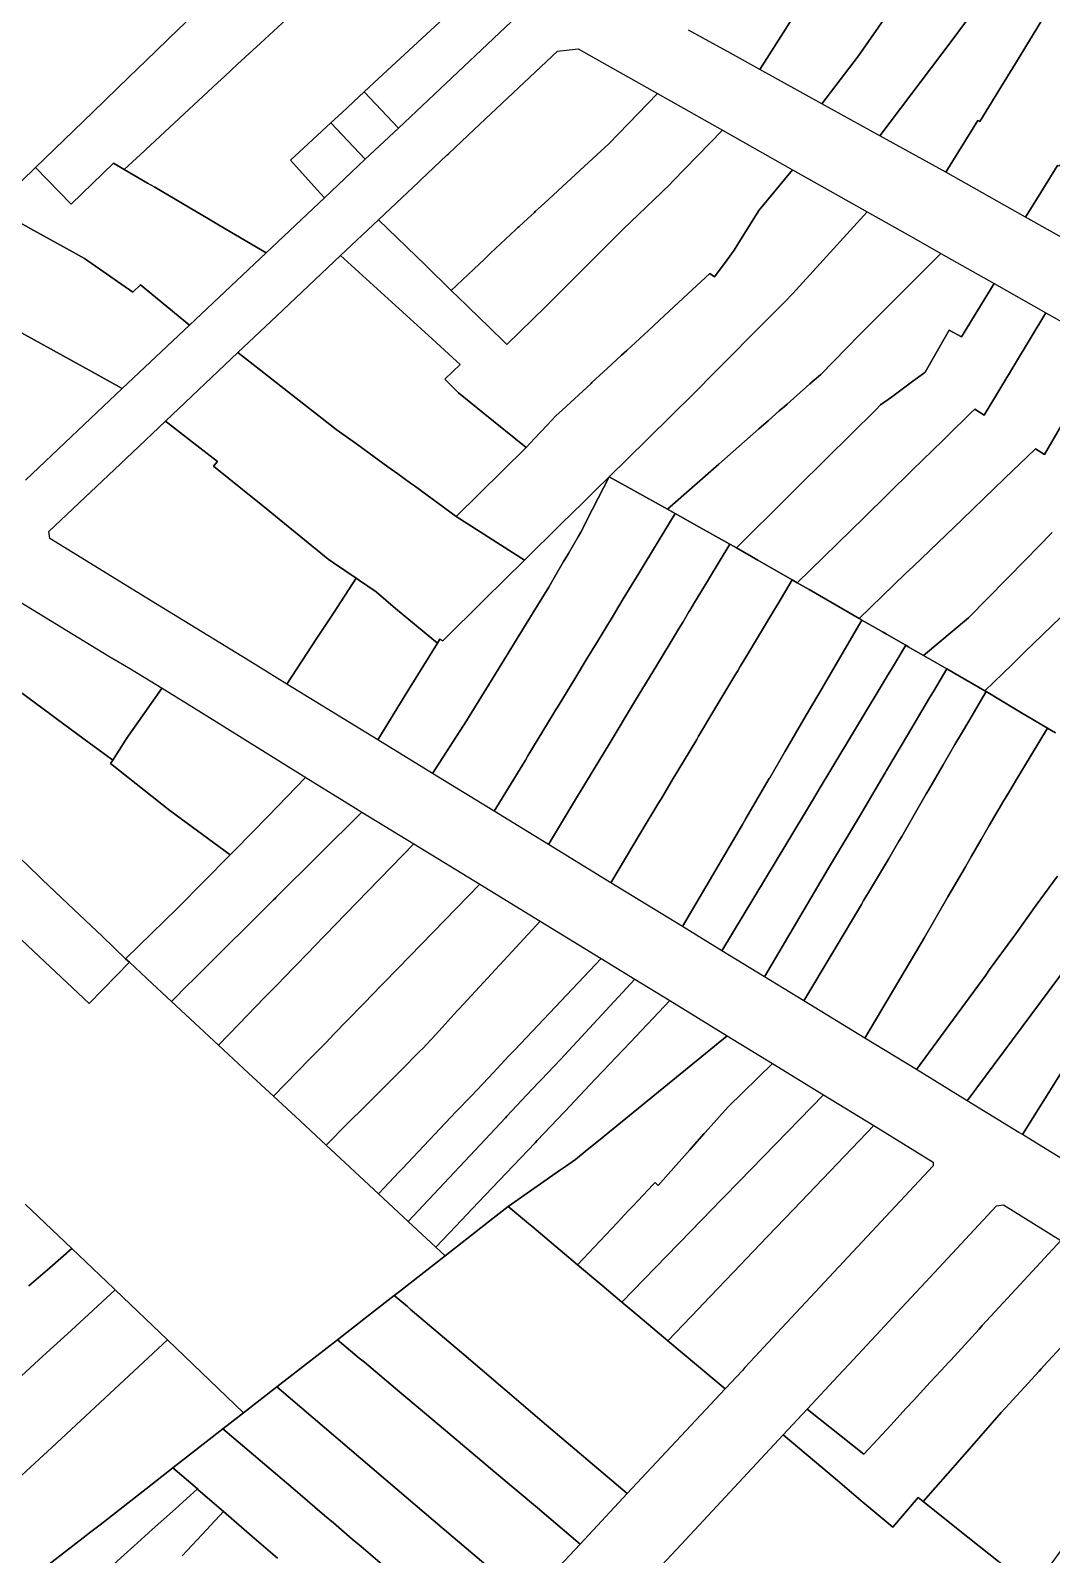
# Model space of a CAD drawing. Header units: metres. Extents: x 3 to 1005126, y 39 to 4383651.
# Drawn here: x 490393.6 to 490477.9, y 4371099.3 to 4371225.2 of the extents above; entities that cross this region are included whole.
import ezdxf

# ---------------------------------------------------------------- set-up
doc = ezdxf.new("R2010")
doc.units = ezdxf.units.M
doc.header["$MEASUREMENT"] = 0
doc.layers.add('TM_Llucmajor', color=7, linetype='Continuous')

msp = doc.modelspace()

# ---------------------------------------------------------------- linework, layer by layer
at = {"layer": 'TM_Llucmajor', "linetype": 'Continuous', "flags": 128}
for points in [[(490400.43, 4371214.26), (490396.94, 4371210.86), (490393.99, 4371213.9), (490398.72, 4371218.48), (490401.73, 4371221.39), (490403.1, 4371222.71), (490405.81, 4371225.34), (490406.23, 4371225.74), (490408.04, 4371227.49), (490409.36, 4371228.77), (490410.47, 4371229.84), (490417.03, 4371236.18), (490422.25, 4371233.17), (490418.09, 4371229.31), (490416.29, 4371227.64), (490414.35, 4371225.83), (490412.57, 4371224.18), (490410.68, 4371222.43), (490409.59, 4371221.42), (490409.06, 4371220.93), (490404.67, 4371216.85), (490402.65, 4371214.97), (490401.32, 4371213.74), (490400.43, 4371214.26)], [(490463.74, 4371216.52), (490458.94, 4371219.17), (490461.97, 4371223.12), (490464.43, 4371226.69), (490464.77, 4371227.18), (490464.96, 4371227.45), (490467.13, 4371230.43), (490468.88, 4371232.83), (490468.94, 4371232.91), (490469.16, 4371233.24), (490469.47, 4371233.69), (490470.44, 4371235.09), (490474.98, 4371231.57), (490473.58, 4371229.66), (490471.88, 4371227.36), (490471.74, 4371227.17), (490469.71, 4371224.42), (490463.74, 4371216.52)], [(490423.96, 4371217.16), (490421.14, 4371220.15), (490422.33, 4371221.25), (490430.22, 4371228.58), (490433.85, 4371226.49), (490433.77, 4371226.41), (490423.96, 4371217.16)], [(490475.77, 4371209.81), (490469.19, 4371213.51), (490471.81, 4371217.79), (490471.99, 4371217.7), (490474.53, 4371221.85), (490474.63, 4371222.01), (490476.4, 4371224.89), (490478.03, 4371227.58), (490479.31, 4371226.94), (490479.73, 4371226.73), (490482.86, 4371225.17), (490484.26, 4371224.47), (490484.34, 4371224.41), (490485.01, 4371223.91), (490484.18, 4371222.62), (490483.19, 4371221.07), (490483.15, 4371221.01), (490482.86, 4371220.57), (490481.73, 4371218.86), (490481.3, 4371218.21), (490478.53, 4371214), (490478.41, 4371214.06), (490477.03, 4371211.83), (490475.77, 4371209.81)], [(490428.33, 4371203.74), (490426.19, 4371205.82), (490422.32, 4371209.58), (490424.26, 4371211.41), (490425.61, 4371212.68), (490425.82, 4371212.87), (490427.97, 4371214.91), (490428.14, 4371215.07), (490430.22, 4371217.04), (490437.11, 4371223.53), (490438.8, 4371223.72), (490445.36, 4371220.02), (490441.34, 4371215.86), (490439.7, 4371214.35), (490436.02, 4371210.96), (490435.26, 4371210.26), (490435.19, 4371210.19), (490434.65, 4371209.7), (490434.29, 4371209.36), (490433.91, 4371209.01), (490433.84, 4371208.95), (490433.71, 4371208.83), (490433.63, 4371208.76), (490431.58, 4371206.82), (490431.04, 4371206.3), (490430.65, 4371205.93), (490430.2, 4371205.51), (490428.33, 4371203.74)], [(490421.23, 4371214.58), (490418.39, 4371217.59), (490419.33, 4371218.46), (490421.14, 4371220.15), (490423.96, 4371217.16), (490421.23, 4371214.58)], [(490429.59, 4371202.52), (490428.33, 4371203.74), (490430.2, 4371205.51), (490430.65, 4371205.93), (490431.04, 4371206.3), (490431.58, 4371206.82), (490433.63, 4371208.76), (490433.71, 4371208.83), (490433.84, 4371208.95), (490433.91, 4371209.01), (490434.29, 4371209.36), (490434.65, 4371209.7), (490435.19, 4371210.19), (490435.26, 4371210.26), (490436.02, 4371210.96), (490439.7, 4371214.35), (490441.34, 4371215.86), (490445.36, 4371220.02), (490450.72, 4371216.99), (490446.6, 4371212.74), (490446.37, 4371212.5), (490445.71, 4371211.87), (490442.49, 4371208.78), (490440.68, 4371206.96), (490439.85, 4371206.13), (490439.7, 4371205.98), (490439.45, 4371205.73), (490437.45, 4371203.73), (490436.1, 4371202.38), (490432.92, 4371199.28), (490431.29, 4371200.87), (490430.79, 4371201.35), (490429.59, 4371202.52)], [(490417.85, 4371211.4), (490417.24, 4371212.07), (490415.06, 4371214.5), (490416.52, 4371215.85), (490418.39, 4371217.59), (490421.23, 4371214.58), (490417.85, 4371211.4)], [(490426.75, 4371199.74), (490419.19, 4371206.63), (490422.32, 4371209.58), (490426.19, 4371205.82), (490428.33, 4371203.74), (490429.59, 4371202.52), (490430.79, 4371201.35), (490431.29, 4371200.87), (490432.92, 4371199.28), (490436.1, 4371202.38), (490437.45, 4371203.73), (490439.45, 4371205.73), (490439.7, 4371205.98), (490439.85, 4371206.13), (490440.68, 4371206.96), (490442.49, 4371208.78), (490445.71, 4371211.87), (490446.37, 4371212.5), (490446.6, 4371212.74), (490450.72, 4371216.99), (490456.51, 4371213.72), (490453.72, 4371210.34), (490452.01, 4371207.56), (490451.7, 4371207.06), (490451.11, 4371206.26), (490450.07, 4371204.86), (490449.68, 4371205.15), (490447.87, 4371203.47), (490445.94, 4371201.68), (490444.61, 4371200.44), (490442.82, 4371198.78), (490442.39, 4371198.38), (490441.17, 4371197.26), (490440.91, 4371197.02), (490439.95, 4371196.13), (490439.88, 4371196.06), (490437.49, 4371193.85), (490436.96, 4371193.37), (490436.25, 4371192.61), (490435.23, 4371191.52), (490434.51, 4371190.75), (490430.97, 4371193.62), (490428.92, 4371195.29), (490428.34, 4371195.87), (490427.8, 4371196.41), (490429.06, 4371197.63), (490428.45, 4371198.18), (490426.75, 4371199.74)], [(490393.85, 4371208.69), (490390.51, 4371210.53), (490393.99, 4371213.9), (490396.94, 4371210.86), (490400.43, 4371214.26), (490401.32, 4371213.74), (490403.23, 4371212.62), (490403.83, 4371212.27), (490408.41, 4371209.58), (490409.25, 4371209.09), (490413.04, 4371206.86), (490406.7, 4371200.88), (490402.67, 4371204.2), (490402.02, 4371203.59), (490398.03, 4371206.39), (490397.09, 4371206.91), (490393.85, 4371208.69)], [(490439.88, 4371196.06), (490439.95, 4371196.13), (490440.91, 4371197.02), (490441.17, 4371197.26), (490442.39, 4371198.38), (490442.82, 4371198.78), (490444.61, 4371200.44), (490445.94, 4371201.68), (490447.87, 4371203.47), (490449.68, 4371205.15), (490450.07, 4371204.86), (490451.11, 4371206.26), (490451.7, 4371207.06), (490452.01, 4371207.56), (490453.72, 4371210.34), (490456.51, 4371213.72), (490462.68, 4371210.23), (490456.54, 4371203.48), (490456.37, 4371203.31), (490456.06, 4371203), (490454.05, 4371200.98), (490453.39, 4371200.31), (490453.12, 4371200.04), (490451.42, 4371198.32), (490450.94, 4371197.84), (490447.58, 4371194.46), (490447.32, 4371194.21), (490447.08, 4371193.96), (490446.57, 4371193.45), (490444.47, 4371191.39), (490441.37, 4371188.34), (490440.19, 4371187.17), (490439.21, 4371186.21), (490437.39, 4371184.42), (490434.38, 4371181.46), (490428.73, 4371185.07), (490434.51, 4371190.75), (490435.23, 4371191.52), (490436.25, 4371192.61), (490436.96, 4371193.37), (490437.49, 4371193.85), (490439.88, 4371196.06)], [(490387.43, 4371203.24), (490384.62, 4371204.8), (490386.29, 4371206.43), (490387.09, 4371207.21), (490390.51, 4371210.53), (490393.85, 4371208.69), (490397.09, 4371206.91), (490398.03, 4371206.39), (490402.02, 4371203.59), (490402.67, 4371204.2), (490406.7, 4371200.88), (490401.14, 4371195.64), (490398.43, 4371197.14), (490392.28, 4371200.55), (490391.35, 4371201.07), (490388.06, 4371202.89), (490387.43, 4371203.24)], [(490443.4, 4371187.21), (490441.37, 4371188.34), (490444.47, 4371191.39), (490446.57, 4371193.45), (490447.08, 4371193.96), (490447.32, 4371194.21), (490447.58, 4371194.46), (490450.94, 4371197.84), (490451.42, 4371198.32), (490453.12, 4371200.04), (490453.39, 4371200.31), (490454.05, 4371200.98), (490456.06, 4371203), (490456.37, 4371203.31), (490456.54, 4371203.48), (490462.68, 4371210.23), (490466.5, 4371208.08), (490468.77, 4371206.8), (490462.35, 4371200.38), (490462.04, 4371200.08), (490458.84, 4371196.79), (490457.95, 4371196.01), (490456.06, 4371194.34), (490455.84, 4371194.15), (490455.42, 4371193.78), (490454.53, 4371192.99), (490453.74, 4371192.3), (490450.42, 4371189.37), (490446.19, 4371185.65), (490443.4, 4371187.21)], [(490446.82, 4371185.3), (490446.19, 4371185.65), (490450.42, 4371189.37), (490453.74, 4371192.3), (490454.53, 4371192.99), (490455.42, 4371193.78), (490455.84, 4371194.15), (490456.06, 4371194.34), (490457.95, 4371196.01), (490458.84, 4371196.79), (490462.04, 4371200.08), (490462.35, 4371200.38), (490468.77, 4371206.8), (490473.18, 4371204.31), (490470.48, 4371199.92), (490469.46, 4371200.46), (490467.48, 4371196.99), (490467.34, 4371196.89), (490466.46, 4371196.24), (490464.68, 4371194.93), (490463.79, 4371194.28), (490463.39, 4371193.88), (490459.32, 4371189.84), (490459.21, 4371189.73), (490458.66, 4371189.18), (490457.49, 4371188.03), (490456.1, 4371186.65), (490451.89, 4371182.46), (490451.4, 4371182.74), (490451.34, 4371182.77), (490449.22, 4371183.95), (490448.79, 4371184.19), (490446.82, 4371185.3)], [(490413.86, 4371196.13), (490410.71, 4371198.6), (490413.89, 4371201.61), (490419.19, 4371206.63), (490426.75, 4371199.74), (490428.45, 4371198.18), (490429.06, 4371197.63), (490427.8, 4371196.41), (490428.34, 4371195.87), (490428.92, 4371195.29), (490430.97, 4371193.62), (490434.51, 4371190.75), (490428.73, 4371185.07), (490425.28, 4371187.58), (490424.97, 4371187.81), (490423.92, 4371188.57), (490423.1, 4371189.16), (490421.56, 4371190.29), (490420.49, 4371191.06), (490418.82, 4371192.26), (490418.68, 4371192.36), (490413.86, 4371196.13)], [(490453.64, 4371181.45), (490451.89, 4371182.46), (490456.1, 4371186.65), (490457.49, 4371188.03), (490458.66, 4371189.18), (490459.21, 4371189.73), (490459.32, 4371189.84), (490463.39, 4371193.88), (490463.79, 4371194.28), (490464.68, 4371194.93), (490466.46, 4371196.24), (490467.34, 4371196.89), (490467.48, 4371196.99), (490469.46, 4371200.46), (490470.48, 4371199.92), (490473.18, 4371204.31), (490477.44, 4371201.9), (490474.93, 4371197.73), (490472.34, 4371193.43), (490471.57, 4371193.93), (490471.25, 4371193.62), (490469.3, 4371191.71), (490468.9, 4371191.32), (490468.11, 4371190.54), (490466.41, 4371188.88), (490464.42, 4371186.94), (490462.42, 4371184.98), (490456.9, 4371179.58), (490456.49, 4371179.81), (490453.64, 4371181.45)], [(490434.38, 4371181.46), (490431.07, 4371178.19), (490427.62, 4371174.77), (490427.39, 4371174.92), (490427.19, 4371174.59), (490423.73, 4371177.46), (490422.13, 4371178.82), (490420.74, 4371179.78), (490420.48, 4371179.95), (490418.6, 4371181.24), (490418.16, 4371181.54), (490417.55, 4371182.04), (490412.47, 4371186.18), (490412.35, 4371186.28), (490408.7, 4371189.23), (490409.03, 4371189.59), (490406.96, 4371191.2), (490404.73, 4371192.94), (490410.71, 4371198.6), (490413.86, 4371196.13), (490418.68, 4371192.36), (490418.82, 4371192.26), (490420.49, 4371191.06), (490421.56, 4371190.29), (490423.1, 4371189.16), (490423.92, 4371188.57), (490424.97, 4371187.81), (490425.28, 4371187.58), (490428.73, 4371185.07), (490434.38, 4371181.46)], [(490403.91, 4371177.86), (490395.16, 4371183.24), (490395.1, 4371183.81), (490402.01, 4371190.36), (490404.73, 4371192.94), (490406.96, 4371191.2), (490409.03, 4371189.59), (490408.7, 4371189.23), (490412.35, 4371186.28), (490412.47, 4371186.18), (490417.55, 4371182.04), (490418.16, 4371181.54), (490418.6, 4371181.24), (490420.48, 4371179.95), (490418.6, 4371177.08), (490417.23, 4371174.99), (490414.74, 4371171.21), (490411.55, 4371173.17), (490403.91, 4371177.86)], [(490426.77, 4371163.81), (490422.25, 4371166.59), (490424.67, 4371170.51), (490424.94, 4371170.96), (490427.19, 4371174.59), (490427.39, 4371174.92), (490427.62, 4371174.77), (490431.07, 4371178.19), (490434.38, 4371181.46), (490437.39, 4371184.42), (490439.21, 4371186.21), (490440.19, 4371187.17), (490441.37, 4371188.34), (490439.99, 4371185.65), (490439.03, 4371183.76), (490438.84, 4371183.43), (490438.01, 4371182.01), (490437.7, 4371181.5), (490437.6, 4371181.34), (490436.85, 4371180.04), (490436.38, 4371179.23), (490434.51, 4371176.18), (490431.97, 4371172.05), (490429.67, 4371168.3), (490429.6, 4371168.18), (490426.77, 4371163.81)], [(490431.87, 4371160.69), (490426.77, 4371163.81), (490429.6, 4371168.18), (490429.67, 4371168.3), (490431.97, 4371172.05), (490434.51, 4371176.18), (490436.38, 4371179.23), (490436.85, 4371180.04), (490437.6, 4371181.34), (490437.7, 4371181.5), (490438.01, 4371182.01), (490438.84, 4371183.43), (490439.03, 4371183.76), (490439.99, 4371185.65), (490441.37, 4371188.34), (490443.4, 4371187.21), (490446.19, 4371185.65), (490446.82, 4371185.3), (490444.01, 4371180.67), (490443.85, 4371180.4), (490442.54, 4371178.24), (490441.53, 4371176.58), (490441.25, 4371176.12), (490440.32, 4371174.59), (490439.48, 4371173.21), (490438.53, 4371171.65), (490437.16, 4371169.39), (490436.94, 4371169.04), (490436.74, 4371168.71), (490434.66, 4371165.28), (490434.45, 4371164.93), (490431.87, 4371160.69)], [(490436.35, 4371157.94), (490431.87, 4371160.69), (490434.45, 4371164.93), (490434.66, 4371165.28), (490436.74, 4371168.71), (490436.94, 4371169.04), (490437.16, 4371169.39), (490438.53, 4371171.65), (490439.48, 4371173.21), (490440.32, 4371174.59), (490441.25, 4371176.12), (490441.53, 4371176.58), (490442.54, 4371178.24), (490443.85, 4371180.4), (490444.01, 4371180.67), (490446.82, 4371185.3), (490448.79, 4371184.19), (490449.22, 4371183.95), (490451.34, 4371182.77), (490449.57, 4371179.85), (490449.54, 4371179.79), (490448.43, 4371177.96), (490448.02, 4371177.28), (490447.96, 4371177.17), (490447.47, 4371176.35), (490447.1, 4371175.74), (490446.73, 4371175.13), (490445.35, 4371172.84), (490443.47, 4371169.73), (490441.36, 4371166.23), (490438.89, 4371162.15), (490438.85, 4371162.08), (490436.35, 4371157.94)], [(490441.51, 4371154.79), (490436.35, 4371157.94), (490438.85, 4371162.08), (490438.89, 4371162.15), (490441.36, 4371166.23), (490443.47, 4371169.73), (490445.35, 4371172.84), (490446.73, 4371175.13), (490447.1, 4371175.74), (490447.47, 4371176.35), (490447.96, 4371177.17), (490448.02, 4371177.28), (490448.43, 4371177.96), (490449.54, 4371179.79), (490449.57, 4371179.85), (490451.34, 4371182.77), (490451.4, 4371182.74), (490451.89, 4371182.46), (490453.64, 4371181.45), (490456.49, 4371179.81), (490455.3, 4371177.82), (490455.19, 4371177.64), (490454.21, 4371176), (490452.56, 4371173.25), (490452.2, 4371172.65), (490451.99, 4371172.3), (490451.83, 4371172.04), (490450.11, 4371169.16), (490448.75, 4371166.89), (490448.6, 4371166.63), (490446.5, 4371163.12), (490445.68, 4371161.76), (490445.48, 4371161.43), (490444.02, 4371158.99), (490441.51, 4371154.79)], [(490422.25, 4371166.59), (490414.74, 4371171.21), (490417.23, 4371174.99), (490418.6, 4371177.08), (490420.48, 4371179.95), (490420.74, 4371179.78), (490422.13, 4371178.82), (490423.73, 4371177.46), (490427.19, 4371174.59), (490424.94, 4371170.96), (490424.67, 4371170.51), (490422.25, 4371166.59)], [(490447.44, 4371151.16), (490441.51, 4371154.79), (490444.02, 4371158.99), (490445.48, 4371161.43), (490445.68, 4371161.76), (490446.5, 4371163.12), (490448.6, 4371166.63), (490448.75, 4371166.89), (490450.11, 4371169.16), (490451.83, 4371172.04), (490451.99, 4371172.3), (490452.2, 4371172.65), (490452.56, 4371173.25), (490454.21, 4371176), (490455.19, 4371177.64), (490455.3, 4371177.82), (490456.49, 4371179.81), (490456.9, 4371179.58), (490457.88, 4371179.01), (490462.02, 4371176.63), (490462.18, 4371176.54), (490462.25, 4371176.5), (490458.68, 4371170.4), (490457.65, 4371168.64), (490455.88, 4371165.6), (490454.63, 4371163.47), (490454.59, 4371163.39), (490452.67, 4371160.11), (490452.37, 4371159.6), (490447.44, 4371151.16)], [(490401.43, 4371166.56), (490400.37, 4371164.92), (490400.34, 4371164.94), (490399.97, 4371165.21), (490398.01, 4371166.66), (490395.69, 4371168.37), (490395.24, 4371168.7), (490387.41, 4371174.47), (490391.76, 4371178.59), (490400.05, 4371173.51), (490401.82, 4371172.46), (490404.44, 4371170.87), (490404.4, 4371170.81), (490401.65, 4371166.9), (490401.43, 4371166.56)], [(490450.69, 4371149.17), (490447.44, 4371151.16), (490452.37, 4371159.6), (490452.67, 4371160.11), (490454.59, 4371163.39), (490454.63, 4371163.47), (490455.88, 4371165.6), (490457.65, 4371168.64), (490458.68, 4371170.4), (490462.25, 4371176.5), (490464.01, 4371175.49), (490464.28, 4371175.33), (490465.87, 4371174.41), (490464.77, 4371172.58), (490464.29, 4371171.79), (490464.26, 4371171.73), (490459.52, 4371163.85), (490458.88, 4371162.79), (490458.08, 4371161.46), (490456.04, 4371158.07), (490450.69, 4371149.17)], [(490405.71, 4371152.68), (490401.43, 4371148.5), (490399.51, 4371150.33), (490396.66, 4371153.04), (490394.55, 4371155.06), (490394.27, 4371155.32), (490392.71, 4371156.82), (490392.57, 4371156.95), (490391.19, 4371158.26), (490390.97, 4371158.47), (490390.74, 4371158.69), (490390.19, 4371159.22), (490380.79, 4371168.2), (490387.41, 4371174.47), (490395.24, 4371168.7), (490395.69, 4371168.37), (490398.01, 4371166.66), (490399.97, 4371165.21), (490400.34, 4371164.94), (490400.37, 4371164.92), (490400.19, 4371164.63), (490405.07, 4371160.76), (490410.06, 4371157.09), (490405.71, 4371152.68)], [(490454.2, 4371147.02), (490450.69, 4371149.17), (490456.04, 4371158.07), (490458.08, 4371161.46), (490458.88, 4371162.79), (490459.52, 4371163.85), (490464.26, 4371171.73), (490464.29, 4371171.79), (490464.77, 4371172.58), (490465.87, 4371174.41), (490466.07, 4371174.29), (490467.33, 4371173.57), (490469.26, 4371172.46), (490468.15, 4371170.58), (490467.84, 4371170.06), (490466.02, 4371166.98), (490464.29, 4371164.06), (490464.17, 4371163.86), (490462.31, 4371160.72), (490462.04, 4371160.26), (490459.5, 4371155.98), (490454.2, 4371147.02)], [(490457.46, 4371145.02), (490454.2, 4371147.02), (490459.5, 4371155.98), (490462.04, 4371160.26), (490462.31, 4371160.72), (490464.17, 4371163.86), (490464.29, 4371164.06), (490466.02, 4371166.98), (490467.84, 4371170.06), (490468.15, 4371170.58), (490469.26, 4371172.46), (490472.39, 4371170.65), (490472.5, 4371170.58), (490471.08, 4371168.15), (490470.47, 4371167.12), (490469.93, 4371166.2), (490468.96, 4371164.54), (490467.74, 4371162.45), (490467.55, 4371162.13), (490467.44, 4371161.93), (490465.54, 4371158.6), (490465.31, 4371158.21), (490464.44, 4371156.74), (490462.79, 4371153.97), (490462.39, 4371153.31), (490462.2, 4371152.98), (490457.46, 4371145.02)], [(490404.4, 4371170.81), (490404.44, 4371170.87), (490407.69, 4371168.85), (490416.31, 4371163.49), (490416.3, 4371163.48), (490413.2, 4371160.3), (490410.45, 4371157.49), (490410.06, 4371157.09), (490405.07, 4371160.76), (490400.19, 4371164.63), (490400.37, 4371164.92), (490401.43, 4371166.56), (490401.65, 4371166.9), (490404.4, 4371170.81)], [(490462.49, 4371141.94), (490457.46, 4371145.02), (490462.2, 4371152.98), (490462.39, 4371153.31), (490462.79, 4371153.97), (490464.44, 4371156.74), (490465.31, 4371158.21), (490465.54, 4371158.6), (490467.44, 4371161.93), (490467.55, 4371162.13), (490467.74, 4371162.45), (490468.96, 4371164.54), (490469.93, 4371166.2), (490470.47, 4371167.12), (490471.08, 4371168.15), (490472.5, 4371170.58), (490474.88, 4371169.16), (490475.43, 4371168.84), (490477.58, 4371167.56), (490475.6, 4371164.29), (490474.07, 4371161.76), (490473.96, 4371161.58), (490472.77, 4371159.52), (490472.11, 4371158.37), (490471.31, 4371156.98), (490471.2, 4371156.8), (490470.8, 4371156.11), (490469.35, 4371153.61), (490467.41, 4371150.25), (490467.14, 4371149.8), (490462.49, 4371141.94)], [(490383.48, 4371157.73), (490376.73, 4371164.35), (490380.79, 4371168.2), (490390.19, 4371159.22), (490390.74, 4371158.69), (490390.97, 4371158.47), (490391.19, 4371158.26), (490392.57, 4371156.95), (490392.71, 4371156.82), (490394.27, 4371155.32), (490394.55, 4371155.06), (490396.66, 4371153.04), (490399.51, 4371150.33), (490401.43, 4371148.5), (490401.74, 4371148.21), (490400.69, 4371147.12), (490398.43, 4371144.8), (490393.36, 4371149.56), (490390.95, 4371151.82), (490388, 4371154.59), (490387.4, 4371155.16), (490386.77, 4371154.51), (490383.65, 4371157.57), (490383.48, 4371157.73)], [(490416.3, 4371163.48), (490416.31, 4371163.49), (490420.42, 4371160.94), (490420.93, 4371160.63), (490413.85, 4371153.57), (490413.77, 4371153.49), (490413.65, 4371153.37), (490411.46, 4371151.2), (490410.89, 4371150.63), (490410.25, 4371150), (490409.29, 4371149.04), (490407.68, 4371147.43), (490406.9, 4371146.65), (490406.66, 4371146.42), (490405.22, 4371144.98), (490403.63, 4371146.46), (490401.74, 4371148.21), (490401.43, 4371148.5), (490405.71, 4371152.68), (490410.06, 4371157.09), (490410.45, 4371157.49), (490413.2, 4371160.3), (490416.3, 4371163.48)], [(490407.14, 4371143.19), (490405.22, 4371144.98), (490406.66, 4371146.42), (490406.9, 4371146.65), (490407.68, 4371147.43), (490409.29, 4371149.04), (490410.25, 4371150), (490410.89, 4371150.63), (490411.46, 4371151.2), (490413.65, 4371153.37), (490413.77, 4371153.49), (490413.85, 4371153.57), (490420.93, 4371160.63), (490425.24, 4371157.99), (490419.59, 4371152.18), (490417.94, 4371150.48), (490416.92, 4371149.43), (490416.64, 4371149.14), (490415.27, 4371147.73), (490413.94, 4371146.36), (490412.91, 4371145.3), (490410.78, 4371143.11), (490409.1, 4371141.37), (490407.14, 4371143.19)], [(490411.59, 4371139.06), (490409.1, 4371141.37), (490410.78, 4371143.11), (490412.91, 4371145.3), (490413.94, 4371146.36), (490415.27, 4371147.73), (490416.64, 4371149.14), (490416.92, 4371149.43), (490417.94, 4371150.48), (490419.59, 4371152.18), (490425.24, 4371157.99), (490430.69, 4371154.66), (490423.92, 4371147.7), (490421.61, 4371145.32), (490421.39, 4371145.09), (490420.96, 4371144.66), (490418.64, 4371142.27), (490418.29, 4371141.91), (490418.01, 4371141.62), (490416.65, 4371140.23), (490413.65, 4371137.14), (490411.59, 4371139.06)], [(490417.99, 4371133.1), (490415.84, 4371135.1), (490413.65, 4371137.14), (490416.65, 4371140.23), (490418.01, 4371141.62), (490418.29, 4371141.91), (490418.64, 4371142.27), (490420.96, 4371144.66), (490421.39, 4371145.09), (490421.61, 4371145.32), (490423.92, 4371147.7), (490430.69, 4371154.66), (490435.66, 4371151.62), (490428.99, 4371144.37), (490428.82, 4371144.19), (490427.32, 4371142.55), (490425.98, 4371141.1), (490425.74, 4371140.86), (490424.16, 4371139.28), (490420.91, 4371136.02), (490420.04, 4371135.15), (490419.79, 4371134.91), (490417.99, 4371133.1)], [(490422.32, 4371129.07), (490417.99, 4371133.1), (490419.79, 4371134.91), (490420.04, 4371135.15), (490420.91, 4371136.02), (490424.16, 4371139.28), (490425.74, 4371140.86), (490425.98, 4371141.1), (490427.32, 4371142.55), (490428.82, 4371144.19), (490428.99, 4371144.37), (490435.66, 4371151.62), (490440.71, 4371148.53), (490434.54, 4371142), (490433.58, 4371140.99), (490433.09, 4371140.47), (490431.78, 4371139.08), (490431.39, 4371138.67), (490429.96, 4371137.16), (490428.74, 4371135.87), (490424.29, 4371131.16), (490424.03, 4371130.88), (490422.32, 4371129.07)], [(490424.78, 4371126.79), (490422.32, 4371129.07), (490424.03, 4371130.88), (490424.29, 4371131.16), (490428.74, 4371135.87), (490429.96, 4371137.16), (490431.39, 4371138.67), (490431.78, 4371139.08), (490433.09, 4371140.47), (490433.58, 4371140.99), (490434.54, 4371142), (490440.71, 4371148.53), (490443.49, 4371146.83), (490437.34, 4371140.19), (490435.74, 4371138.5), (490435.67, 4371138.42), (490435.5, 4371138.24), (490434.13, 4371136.78), (490432.92, 4371135.49), (490432.8, 4371135.36), (490432.37, 4371134.9), (490431.15, 4371133.6), (490426.45, 4371128.58), (490424.78, 4371126.79)], [(490427.06, 4371124.67), (490424.78, 4371126.79), (490426.45, 4371128.58), (490431.15, 4371133.6), (490432.37, 4371134.9), (490432.8, 4371135.36), (490432.92, 4371135.49), (490434.13, 4371136.78), (490435.5, 4371138.24), (490435.67, 4371138.42), (490435.74, 4371138.5), (490437.34, 4371140.19), (490443.49, 4371146.83), (490446.39, 4371145.05), (490443.12, 4371141.61), (490440.25, 4371138.58), (490439.78, 4371138.09), (490438.09, 4371136.3), (490437.75, 4371135.93), (490437.65, 4371135.83), (490435.41, 4371133.47), (490435.25, 4371133.3), (490433.46, 4371131.41), (490430.56, 4371128.36), (490428.71, 4371126.41), (490427.06, 4371124.67)], [(490427.82, 4371123.96), (490427.06, 4371124.67), (490428.71, 4371126.41), (490430.56, 4371128.36), (490433.46, 4371131.41), (490435.25, 4371133.3), (490435.41, 4371133.47), (490437.65, 4371135.83), (490437.75, 4371135.93), (490438.09, 4371136.3), (490439.78, 4371138.09), (490440.25, 4371138.58), (490443.12, 4371141.61), (490446.39, 4371145.05), (490451.13, 4371142.14), (490440.95, 4371133.85), (490440.78, 4371133.71), (490439.4, 4371132.58), (490438.58, 4371131.92), (490438.04, 4371131.54), (490437.84, 4371131.4), (490437.28, 4371131.01), (490433.04, 4371128.03), (490431.78, 4371127.05), (490427.82, 4371123.96)], [(490434.72, 4371126.62), (490433.04, 4371128.03), (490437.28, 4371131.01), (490437.84, 4371131.4), (490438.04, 4371131.54), (490438.58, 4371131.92), (490439.4, 4371132.58), (490440.78, 4371133.71), (490440.95, 4371133.85), (490451.13, 4371142.14), (490454.87, 4371139.84), (490451.19, 4371136.27), (490449.3, 4371134.15), (490449.21, 4371134.05), (490448.02, 4371132.7), (490446.24, 4371130.7), (490445.41, 4371129.77), (490445.17, 4371130.02), (490444.98, 4371129.82), (490443.77, 4371128.53), (490443.34, 4371128.08), (490443.18, 4371127.91), (490442.95, 4371127.67), (490442.03, 4371126.69), (490438.76, 4371123.21), (490434.99, 4371126.39), (490434.72, 4371126.62)], [(490440.6, 4371121.67), (490438.76, 4371123.21), (490442.03, 4371126.69), (490442.95, 4371127.67), (490443.18, 4371127.91), (490443.34, 4371128.08), (490443.77, 4371128.53), (490444.98, 4371129.82), (490445.17, 4371130.02), (490445.41, 4371129.77), (490446.24, 4371130.7), (490448.02, 4371132.7), (490449.21, 4371134.05), (490449.3, 4371134.15), (490451.19, 4371136.27), (490454.87, 4371139.84), (490459.07, 4371137.27), (490452.1, 4371130.09), (490449.6, 4371127.52), (490449.27, 4371127.18), (490448.98, 4371126.88), (490447.2, 4371125.05), (490447.07, 4371124.91), (490442.43, 4371120.13), (490440.77, 4371121.52), (490440.6, 4371121.67)], [(490443.75, 4371119.02), (490442.43, 4371120.13), (490447.07, 4371124.91), (490447.2, 4371125.05), (490448.98, 4371126.88), (490449.27, 4371127.18), (490449.6, 4371127.52), (490452.1, 4371130.09), (490459.07, 4371137.27), (490463.22, 4371134.72), (490456.59, 4371127.78), (490454.45, 4371125.54), (490453.27, 4371124.31), (490451.64, 4371122.59), (490450.98, 4371121.9), (490449.12, 4371119.96), (490448.77, 4371119.59), (490446.22, 4371116.93), (490443.75, 4371119.02)], [(490450.94, 4371112.96), (490446.22, 4371116.93), (490448.77, 4371119.59), (490449.12, 4371119.96), (490450.98, 4371121.9), (490451.64, 4371122.59), (490453.27, 4371124.31), (490454.45, 4371125.54), (490456.59, 4371127.78), (490463.22, 4371134.72), (490468.14, 4371131.7), (490468.14, 4371131.4), (490461.51, 4371124.29), (490456.44, 4371118.85), (490455.64, 4371118), (490453.76, 4371115.98), (490453.41, 4371115.6), (490452.59, 4371114.72), (490452.37, 4371114.48), (490450.94, 4371112.96)], [(490424.94, 4371119.55), (490424.7, 4371119.75), (490423.61, 4371120.68), (490424.04, 4371121.01), (490427.82, 4371123.96), (490431.78, 4371127.05), (490433.04, 4371128.03), (490434.72, 4371126.62), (490434.99, 4371126.39), (490438.76, 4371123.21), (490440.6, 4371121.67), (490440.77, 4371121.52), (490442.43, 4371120.13), (490443.75, 4371119.02), (490446.22, 4371116.93), (490450.94, 4371112.96), (490442.86, 4371104.3), (490435.84, 4371110.27), (490432.74, 4371112.91), (490432.6, 4371113.03), (490429.36, 4371115.79), (490424.94, 4371119.55)], [(490462.41, 4371107.56), (490457.73, 4371111.29), (490460.28, 4371114.03), (490461.16, 4371114.98), (490464.13, 4371118.17), (490465.12, 4371119.23), (490467.49, 4371121.78), (490473.35, 4371128.08), (490473.94, 4371128.16), (490478.68, 4371125.22), (490475.33, 4371121.58), (490472.19, 4371118.18), (490471.92, 4371117.89), (490469.58, 4371115.34), (490469.4, 4371115.14), (490468.78, 4371114.47), (490468.35, 4371114.01), (490467.88, 4371113.5), (490467.33, 4371112.9), (490466.53, 4371112.03), (490465.87, 4371111.32), (490464.65, 4371109.99), (490462.41, 4371107.56)], [(490379.22, 4371093.11), (490374.59, 4371096.84), (490377.71, 4371101), (490379.04, 4371099.96), (490382.54, 4371104.13), (490384.22, 4371106.14), (490386.65, 4371108.37), (490388.51, 4371110.07), (490390.66, 4371112.04), (490394.6, 4371115.66), (490396.92, 4371117.79), (490400.58, 4371121.15), (490404.9, 4371117.01), (490395.33, 4371108.1), (490394.99, 4371107.78), (490394.65, 4371107.47), (490392.87, 4371105.81), (490391.01, 4371104.08), (490386.68, 4371100.06), (490386.48, 4371099.87), (490386.25, 4371099.65), (490382.89, 4371096.53), (490379.22, 4371093.11)], [(490470.21, 4371101.33), (490470.07, 4371101.44), (490468.52, 4371102.68), (490467.32, 4371103.64), (490470.37, 4371107.13), (490472.07, 4371109.08), (490473.75, 4371111), (490474.1, 4371111.4), (490476.9, 4371114.43), (490477.06, 4371114.6), (490477.28, 4371114.85), (490483.89, 4371121.99), (490490.85, 4371117.68), (490485.58, 4371109.7), (490485.48, 4371109.52), (490483.63, 4371106.24), (490483.41, 4371106.37), (490482.74, 4371105.28), (490476.31, 4371096.31), (490473.53, 4371098.68), (490470.21, 4371101.33)], [(490421.15, 4371115.15), (490420.73, 4371115.5), (490418.92, 4371117.02), (490421.48, 4371119.02), (490423.61, 4371120.68), (490424.7, 4371119.75), (490424.94, 4371119.55), (490429.36, 4371115.79), (490432.6, 4371113.03), (490432.74, 4371112.91), (490435.84, 4371110.27), (490442.86, 4371104.3), (490438.98, 4371100.13), (490435.44, 4371103.11), (490431.92, 4371106.07), (490428.89, 4371108.63), (490425.59, 4371111.41), (490424.24, 4371112.54), (490421.15, 4371115.15)], [(490383.66, 4371089.52), (490379.22, 4371093.11), (490382.89, 4371096.53), (490386.25, 4371099.65), (490386.48, 4371099.87), (490386.68, 4371100.06), (490391.01, 4371104.08), (490392.87, 4371105.81), (490394.65, 4371107.47), (490394.99, 4371107.78), (490395.33, 4371108.1), (490404.9, 4371117.01), (490411.17, 4371110.98), (490409.47, 4371109.65), (490405.34, 4371106.43), (490403.5, 4371105), (490399.32, 4371101.73), (490398.46, 4371101.06), (490398.16, 4371100.83), (490394.52, 4371097.99), (490391.61, 4371095.72), (490383.66, 4371089.52)], [(490423.87, 4371104.65), (490413.93, 4371113.13), (490416.36, 4371115.02), (490418.92, 4371117.02), (490420.73, 4371115.5), (490421.15, 4371115.15), (490424.24, 4371112.54), (490425.59, 4371111.41), (490428.89, 4371108.63), (490431.92, 4371106.07), (490435.44, 4371103.11), (490438.98, 4371100.13), (490434.63, 4371095.48), (490427.59, 4371101.48), (490423.87, 4371104.65)], [(490411.08, 4371108.27), (490409.47, 4371109.65), (490411.17, 4371110.98), (490413.93, 4371113.13), (490423.87, 4371104.65), (490427.59, 4371101.48), (490434.63, 4371095.48), (490430.85, 4371091.42), (490427.47, 4371094.3), (490423.92, 4371097.33), (490423.78, 4371097.45), (490420.88, 4371099.92), (490420.15, 4371100.54), (490418.6, 4371101.87), (490417.87, 4371102.49), (490417.07, 4371103.17), (490415.84, 4371104.22), (490415.26, 4371104.72), (490411.08, 4371108.27)], [(490387.26, 4371086.62), (490383.66, 4371089.52), (490391.61, 4371095.72), (490394.52, 4371097.99), (490398.16, 4371100.83), (490398.46, 4371101.06), (490399.32, 4371101.73), (490403.5, 4371105), (490405.34, 4371106.43), (490407.36, 4371104.68), (490405.54, 4371103.05), (490403.63, 4371101.33), (490402.11, 4371099.96), (490401.31, 4371099.24), (490400.42, 4371098.45), (490399.1, 4371097.27), (490398.65, 4371096.86), (490397.31, 4371095.65), (490387.26, 4371086.62)]]:
    msp.add_lwpolyline(points, close=True, dxfattribs=at)
for points in [[(490478.03, 4371227.58), (490476.4, 4371224.89), (490474.63, 4371222.01), (490474.53, 4371221.85), (490471.99, 4371217.7), (490471.81, 4371217.79), (490469.19, 4371213.51), (490469.19, 4371213.51), (490463.74, 4371216.52), (490469.71, 4371224.42), (490471.74, 4371227.17), (490471.88, 4371227.36), (490473.58, 4371229.66), (490474.98, 4371231.57), (490476.63, 4371233.98), (490478.33, 4371236.47)], [(490430.22, 4371228.58), (490422.33, 4371221.25), (490421.14, 4371220.15), (490419.33, 4371218.46), (490418.39, 4371217.59), (490416.52, 4371215.85), (490415.06, 4371214.5), (490417.24, 4371212.07), (490417.85, 4371211.4), (490413.04, 4371206.86), (490409.25, 4371209.09), (490408.41, 4371209.58), (490403.83, 4371212.27), (490403.23, 4371212.62), (490403.23, 4371212.62), (490401.32, 4371213.74), (490402.65, 4371214.97), (490404.67, 4371216.85), (490409.06, 4371220.93), (490409.59, 4371221.42), (490410.68, 4371222.43), (490412.57, 4371224.18), (490414.35, 4371225.83)], [(490405.81, 4371225.34), (490403.1, 4371222.71), (490401.73, 4371221.39), (490398.72, 4371218.48), (490393.99, 4371213.9), (490390.51, 4371210.53), (490387.09, 4371207.21), (490386.29, 4371206.43), (490384.62, 4371204.8), (490384.24, 4371205.01), (490380.78, 4371206.93), (490380.78, 4371206.93), (490380.09, 4371207.31), (490375.83, 4371209.73), (490377.27, 4371211.14), (490378.31, 4371212.15), (490379.27, 4371213.09), (490388.94, 4371222.51), (490389.28, 4371222.84), (490390.71, 4371224.22), (490392.85, 4371226.32)], [(490456.65, 4371226.46), (490455.35, 4371224.42), (490453.82, 4371222), (490451.4, 4371223.34), (490451.4, 4371223.34), (490447.93, 4371225.25)], [(490464.43, 4371226.69), (490461.97, 4371223.12), (490458.94, 4371219.17), (490458.94, 4371219.17), (490453.82, 4371222), (490455.35, 4371224.42), (490456.65, 4371226.46)], [(490478.95, 4371208.02), (490475.77, 4371209.81), (490477.03, 4371211.83), (490478.41, 4371214.06)], [(490479.84, 4371194.5), (490477.34, 4371190.19), (490476.59, 4371190.66), (490474.03, 4371188.2), (490473.17, 4371187.37), (490470.55, 4371184.85), (490466.48, 4371180.93), (490465.83, 4371180.31), (490462.02, 4371176.63), (490457.88, 4371179.01), (490457.88, 4371179.01), (490456.9, 4371179.58), (490462.42, 4371184.98), (490464.42, 4371186.94), (490466.41, 4371188.88), (490468.11, 4371190.54), (490468.9, 4371191.32), (490469.3, 4371191.71), (490471.25, 4371193.62), (490471.57, 4371193.93), (490472.34, 4371193.43), (490474.93, 4371197.73), (490477.44, 4371201.9), (490483.31, 4371198.58)], [(490392.28, 4371200.55), (490398.43, 4371197.14), (490401.14, 4371195.64), (490396.97, 4371191.67), (490393.16, 4371188.05)], [(490477.96, 4371183.74), (490476.8, 4371182.55), (490475.79, 4371181.51), (490471.05, 4371176.68), (490467.33, 4371173.57), (490466.07, 4371174.29), (490465.87, 4371174.41), (490464.28, 4371175.33), (490464.01, 4371175.49), (490462.25, 4371176.5), (490462.25, 4371176.5), (490462.18, 4371176.54), (490462.02, 4371176.63), (490465.83, 4371180.31), (490466.48, 4371180.93), (490470.55, 4371184.85), (490473.17, 4371187.37), (490474.03, 4371188.2), (490476.59, 4371190.66), (490477.34, 4371190.19), (490479.84, 4371194.5)], [(490480.2, 4371178.2), (490475.65, 4371173.81), (490474.62, 4371172.81), (490472.39, 4371170.65), (490469.26, 4371172.46), (490469.26, 4371172.46), (490467.33, 4371173.57), (490471.05, 4371176.68), (490475.79, 4371181.51), (490476.8, 4371182.55), (490477.96, 4371183.74)], [(490478.24, 4371167.17), (490477.58, 4371167.56), (490475.43, 4371168.84), (490474.88, 4371169.16), (490472.5, 4371170.58), (490472.5, 4371170.58), (490472.39, 4371170.65), (490474.62, 4371172.81), (490475.65, 4371173.81), (490480.2, 4371178.2)], [(490478.4, 4371155.34), (490476.65, 4371152.92), (490475.01, 4371150.64), (490474.95, 4371150.56), (490474.71, 4371150.23), (490472.79, 4371147.61), (490472.47, 4371147.16), (490466.75, 4371139.34), (490466.75, 4371139.34), (490462.49, 4371141.94), (490467.14, 4371149.8), (490467.41, 4371150.25), (490469.35, 4371153.61), (490470.8, 4371156.11), (490471.2, 4371156.8), (490471.31, 4371156.98), (490472.11, 4371158.37), (490472.77, 4371159.52), (490473.96, 4371161.58), (490474.07, 4371161.76), (490475.6, 4371164.29), (490477.58, 4371167.56), (490478.24, 4371167.17)], [(490479.22, 4371147.93), (490470.94, 4371136.77), (490470.94, 4371136.77), (490466.75, 4371139.34), (490472.47, 4371147.16), (490472.79, 4371147.61), (490474.71, 4371150.23), (490474.95, 4371150.56), (490475.01, 4371150.64), (490476.65, 4371152.92), (490478.4, 4371155.34)], [(490393.36, 4371149.56), (490398.43, 4371144.8), (490400.69, 4371147.12), (490401.74, 4371148.21), (490403.63, 4371146.46), (490405.22, 4371144.98), (490407.14, 4371143.19), (490409.1, 4371141.37), (490411.59, 4371139.06), (490413.65, 4371137.14), (490415.84, 4371135.1), (490417.99, 4371133.1), (490422.32, 4371129.07), (490424.78, 4371126.79), (490427.06, 4371124.67), (490427.82, 4371123.96), (490424.04, 4371121.01), (490423.61, 4371120.68), (490421.48, 4371119.02), (490418.92, 4371117.02), (490416.36, 4371115.02), (490413.93, 4371113.13), (490411.17, 4371110.98), (490404.9, 4371117.01), (490400.58, 4371121.15), (490400.47, 4371121.26), (490397, 4371124.56), (490393.14, 4371128.23)], [(490478.65, 4371139), (490475.5, 4371133.98), (490475.5, 4371133.98), (490475.22, 4371134.15), (490470.94, 4371136.77), (490479.22, 4371147.93)], [(490479.68, 4371131.42), (490477.11, 4371133), (490475.5, 4371133.98), (490478.65, 4371139)], [(490393.14, 4371128.23), (490397, 4371124.56), (490395.17, 4371122.97), (490394.39, 4371122.29), (490393.44, 4371121.46)], [(490483.89, 4371121.99), (490477.28, 4371114.85), (490477.06, 4371114.6), (490476.9, 4371114.43), (490474.1, 4371111.4), (490473.75, 4371111), (490472.07, 4371109.08), (490470.37, 4371107.13), (490467.32, 4371103.64), (490466.88, 4371103.98), (490464.81, 4371101.52), (490462.17, 4371103.74), (490460.23, 4371105.38), (490460.23, 4371105.38), (490455.74, 4371109.15), (490457.73, 4371111.29), (490462.41, 4371107.56), (490464.65, 4371109.99), (490465.87, 4371111.32), (490466.53, 4371112.03), (490467.33, 4371112.9), (490467.88, 4371113.5), (490468.35, 4371114.01), (490468.78, 4371114.47), (490469.4, 4371115.14), (490469.58, 4371115.34), (490471.92, 4371117.89), (490472.19, 4371118.18), (490475.33, 4371121.58), (490478.68, 4371125.22)], [(490393.44, 4371121.46), (490394.39, 4371122.29), (490395.17, 4371122.97), (490397, 4371124.56), (490400.47, 4371121.26), (490400.58, 4371121.15), (490396.92, 4371117.79), (490394.6, 4371115.66), (490390.66, 4371112.04)], [(490413.98, 4371098.95), (490411.86, 4371100.78), (490409.52, 4371102.81), (490407.43, 4371104.62), (490407.36, 4371104.68), (490407.36, 4371104.68), (490405.34, 4371106.43), (490409.47, 4371109.65), (490411.08, 4371108.27), (490415.26, 4371104.72), (490415.84, 4371104.22), (490417.07, 4371103.17), (490417.87, 4371102.49), (490418.6, 4371101.87), (490420.15, 4371100.54), (490420.88, 4371099.92), (490423.78, 4371097.45)], [(490442.95, 4371095.4), (490447.32, 4371100.1), (490455.74, 4371109.15), (490460.23, 4371105.38), (490462.17, 4371103.74), (490464.81, 4371101.52), (490466.88, 4371103.98), (490467.32, 4371103.64), (490468.52, 4371102.68), (490470.07, 4371101.44), (490470.21, 4371101.33), (490473.53, 4371098.68)], [(490401.31, 4371099.24), (490402.11, 4371099.96), (490403.63, 4371101.33), (490405.54, 4371103.05), (490407.36, 4371104.68), (490407.43, 4371104.62), (490409.52, 4371102.81), (490407.76, 4371100.93), (490406.09, 4371099.15)], [(490406.09, 4371099.15), (490407.76, 4371100.93), (490409.52, 4371102.81), (490411.86, 4371100.78), (490413.98, 4371098.95)]]:
    msp.add_lwpolyline(points, dxfattribs=at)

doc.saveas('drawing.dxf')
